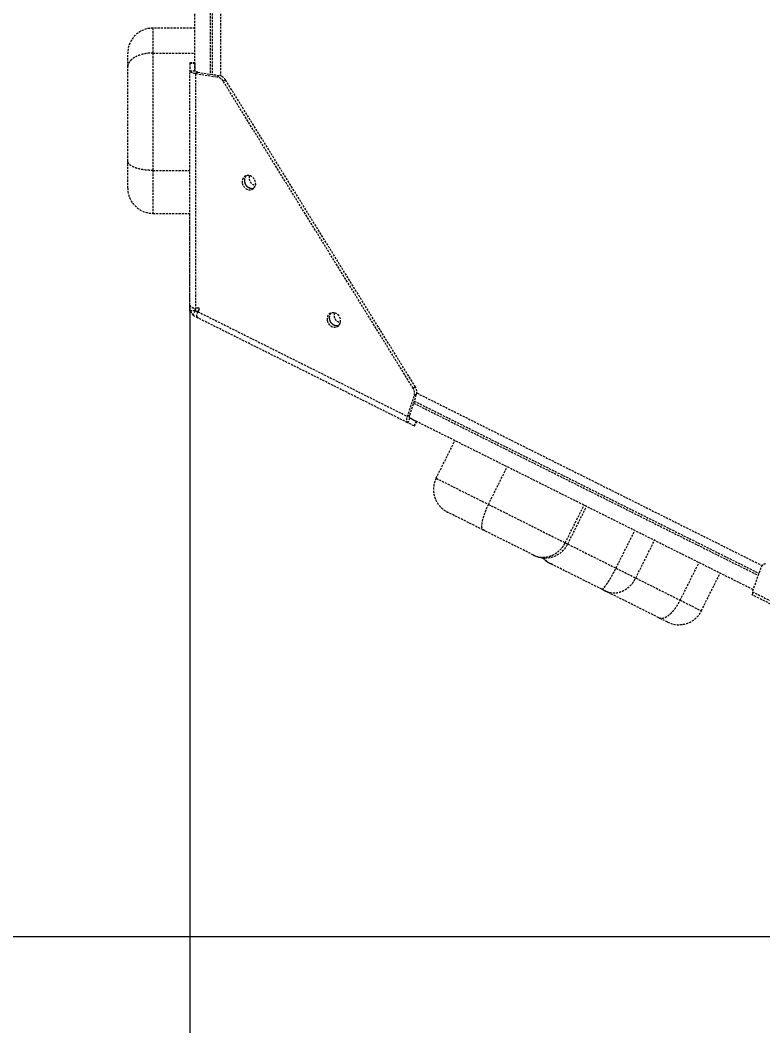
# Model space of a CAD drawing. Header units: millimetres. Extents: x -3485 to 2910, y -2710 to 2433.
# Drawn here: x -1086 to -644, y -611 to -12 of the extents above; entities that cross this region are included whole.
import ezdxf

# ---------------------------------------------------------------- set-up
doc = ezdxf.new("R2010")
doc.units = ezdxf.units.MM
doc.linetypes.add('HIDDEN', pattern=[1.905, 1.27, -0.635])
for name, color, linetype in [('DIKOM_ОБЪЕКТ', 7, 'Continuous'), ('DIKOM_РАЗМЕР_ЗОНА', 7, 'Continuous'), ('DIKOM_РАЗМЕР_ОБЪЕКТА', 7, 'Continuous')]:
    doc.layers.add(name, color=color, linetype=linetype)
doc.styles.add('style1', font='arialbd.ttf', dxfattribs={"width": 0.8})
doc.dimstyles.new('1-50', dxfattribs={"dimtxt": 300, "dimasz": 200, "dimexe": 100, "dimexo": 0, "dimgap": 100, "dimtad": 1, "dimtxsty": 'style1', "dimcen": 200, "dimclrd": 7, "dimclre": 7, "dimclrt": 7, "dimadec": 1, "dimazin": 2, "dimtfac": 1, "dimtmove": 0, "dimatfit": 2, "dimfxl": 0, "dimlwd": 25, "dimlwe": 18, "dimarcsym": 0})

# ---------------------------------------------------------------- blocks, each defined once
blk = doc.blocks.new('*D0')
at = {"layer": 'Defpoints', "color": 0, "transparency": 16777216}
for p in [(-984.73, -181.8), (1408.5, -182.4), (1408.5, -1080.66)]:
    blk.add_point(p, dxfattribs=at)
at = {"layer": 'DIKOM_РАЗМЕР_ОБЪЕКТА', "color": 7, "lineweight": 18, "transparency": 16777216}
for p, q in [((-984.73, -181.8), (-984.73, -1180.66)), ((1408.5, -182.4), (1408.5, -1180.66))]:
    blk.add_line(p, q, dxfattribs=at)
at = {"layer": 'DIKOM_РАЗМЕР_ОБЪЕКТА', "color": 7, "lineweight": 25, "transparency": 16777216}
blk.add_line((-784.73, -1080.66), (1208.5, -1080.66), dxfattribs=at)
at = {"layer": 'DIKOM_РАЗМЕР_ОБЪЕКТА', "color": 7, "transparency": 16777216}
for points in [[(-784.73, -1047.33), (-784.73, -1113.99), (-984.73, -1080.66)], [(1208.5, -1047.33), (1208.5, -1113.99), (1408.5, -1080.66)]]:
    blk.add_solid(points, dxfattribs=at)
at = {"layer": 'DIKOM_РАЗМЕР_ОБЪЕКТА', "color": 7, "transparency": 16777216, "insert": (331.81, -827.49), "char_height": 300, "attachment_point": 5, "style": 'style1'}
blk.add_mtext('{\\fArial|b0|i0|c204|p34;2400}', dxfattribs=at)
blk = doc.blocks.new('*D1')
at = {"layer": 'Defpoints', "color": 0, "transparency": 16777216}
for p in [(945.52, 932.59), (-1315.58, -557.62), (667.32, -557.62)]:
    blk.add_point(p, dxfattribs=at)
at = {"layer": 'DIKOM_РАЗМЕР_ОБЪЕКТА', "color": 7, "lineweight": 18, "transparency": 16777216}
for p, q in [((945.52, 932.59), (-1415.58, 932.59)), ((667.32, -557.62), (-1415.58, -557.62))]:
    blk.add_line(p, q, dxfattribs=at)
at = {"layer": 'DIKOM_РАЗМЕР_ОБЪЕКТА', "color": 7, "lineweight": 25, "transparency": 16777216}
blk.add_line((-1315.58, 732.59), (-1315.58, -357.62), dxfattribs=at)
at = {"layer": 'DIKOM_РАЗМЕР_ОБЪЕКТА', "color": 7, "transparency": 16777216}
for points in [[(-1348.92, 732.59), (-1282.25, 732.59), (-1315.58, 932.59)], [(-1348.92, -357.62), (-1282.25, -357.62), (-1315.58, -557.62)]]:
    blk.add_solid(points, dxfattribs=at)
at = {"layer": 'DIKOM_РАЗМЕР_ОБЪЕКТА', "color": 7, "transparency": 16777216, "insert": (-1568.76, 187.48), "char_height": 300, "attachment_point": 5, "rotation": 90, "style": 'style1'}
blk.add_mtext('{\\fArial|b0|i0|c204|p34;1500}', dxfattribs=at)
blk = doc.blocks.new('*D3')
at = {"layer": 'Defpoints', "color": 0, "transparency": 16777216}
for p in [(1104.7, 2433.05), (-3035.21, -2058.94), (798.95, -2058.94)]:
    blk.add_point(p, dxfattribs=at)
at = {"layer": 'DIKOM_РАЗМЕР_ЗОНА', "color": 7, "lineweight": 18, "transparency": 16777216}
for p, q in [((1104.7, 2433.05), (-3135.21, 2433.05)), ((798.95, -2058.94), (-3135.21, -2058.94))]:
    blk.add_line(p, q, dxfattribs=at)
at = {"layer": 'DIKOM_РАЗМЕР_ЗОНА', "color": 7, "lineweight": 25, "transparency": 16777216}
blk.add_line((-3035.21, 2233.05), (-3035.21, -1858.94), dxfattribs=at)
at = {"layer": 'DIKOM_РАЗМЕР_ЗОНА', "color": 7, "transparency": 16777216}
for points in [[(-3068.54, 2233.05), (-3001.87, 2233.05), (-3035.21, 2433.05)], [(-3068.54, -1858.94), (-3001.87, -1858.94), (-3035.21, -2058.94)]]:
    blk.add_solid(points, dxfattribs=at)
at = {"layer": 'DIKOM_РАЗМЕР_ЗОНА', "color": 7, "transparency": 16777216, "insert": (-3288.38, 360.58), "char_height": 300, "attachment_point": 5, "rotation": 90, "style": 'style1'}
blk.add_mtext('{\\fArial|b0|i0|c204|p34;4500}', dxfattribs=at)

msp = doc.modelspace()

# ---------------------------------------------------------------- linework, layer by layer
at = {"layer": 'DIKOM_ОБЪЕКТ', "color": 7, "linetype": 'HIDDEN', "lineweight": 15}
for p, q in [((-981.733, -42.476), (-981.744, 185.751)), ((-972.743, 184.357), (-972.733, -44.411)), ((-971.482, 184.162), (-971.472, -44.605)), ((-966.507, 183.947), (-966.497, -45.442)), ((-981.735, -16.996), (-1006.735, -16.998)), ((-1006.734, -31.866), (-981.734, -31.865)), ((-984.734, -38.016), (-984.735, -42.448)), ((-981.734, -37.772), (-984.734, -37.772)), ((-981.734, -38.016), (-984.734, -38.016)), ((-981.734, -38.016), (-981.735, -42.448)), ((-984.725, -181.831), (-984.735, -42.448)), ((-984.735, -42.448), (-981.735, -42.448)), ((-981.418, -44.106), (-980.076, -43.277)), ((-981.418, -44.106), (-981.408, -183.489)), ((-981.418, -44.106), (-968.592, -46.087)), ((-980.076, -43.277), (-967.25, -45.258)), ((-968.592, -46.087), (-967.25, -45.258)), ((-963.632, -47.776), (-964.973, -48.606)), ((-850.677, -230.508), (-963.632, -47.776)), ((-852.018, -231.337), (-964.973, -48.606)), ((-1006.731, -101.713), (-984.731, -101.712)), ((-1006.73, -127.233), (-984.729, -127.232)), ((-984.728, -164.99), (-984.73, -127.232)), ((-984.728, -164.99), (-984.726, -164.99)), ((-984.727, -183.375), (-984.728, -169.035)), ((-984.726, -169.035), (-984.728, -169.035)), ((-984.725, -183.541), (-984.727, -183.375)), ((-984.727, -183.384), (-984.727, -183.375)), ((-984.725, -183.375), (-984.727, -183.375)), ((-984.725, -185.181), (-984.725, -181.803)), ((-981.725, -185.181), (-984.725, -185.181)), ((-981.672, -185.266), (-983.014, -187.949)), ((-981.725, -185.181), (-981.725, -183.468)), ((-981.713, -185.177), (-981.725, -185.181)), ((-981.714, -183.469), (-981.713, -185.177)), ((-981.672, -185.266), (-981.661, -185.262)), ((-980.139, -186.032), (-981.672, -185.266)), ((-980.136, -186.025), (-981.661, -185.262)), ((-981.408, -183.489), (-979.993, -183.405)), ((-980.173, -186.004), (-979.312, -184.509)), ((-979.31, -184.51), (-980.018, -185.739)), ((-979.309, -184.507), (-979.312, -184.509)), ((-979.992, -189.459), (-983.014, -187.949)), ((-980.822, -189.044), (-980.822, -189.045)), ((-980.822, -189.045), (-980.017, -189.447)), ((-980.017, -189.447), (-980.822, -189.045)), ((-980.018, -185.739), (-855.345, -248.059)), ((-855.345, -251.768), (-980.017, -189.447)), ((-852.018, -231.337), (-850.677, -230.508)), ((-855.345, -248.059), (-851.383, -235.7)), ((-854.004, -247.23), (-850.041, -234.871)), ((-850.041, -234.871), (-851.383, -235.7)), ((-851.346, -238.939), (-646.433, -341.384)), ((-849.869, -234.115), (-644.443, -336.817)), ((-851.735, -240.155), (-646.864, -342.579)), ((-854.004, -247.23), (-855.345, -248.059)), ((-854.003, -249.084), (-855.345, -251.768)), ((-649.939, -351.104), (-854.027, -249.071)), ((-850.039, -251.065), (-854.003, -249.084)), ((-851.38, -253.748), (-850.039, -251.065)), ((-851.161, -253.858), (-849.82, -251.174)), ((-855.304, -251.788), (-855.784, -251.548)), ((-851.38, -253.748), (-855.345, -251.768)), ((-838.357, -284.855), (-827.178, -262.494)), ((-807.254, -300.405), (-796.075, -278.044)), ((-761.583, -323.238), (-750.404, -300.877)), ((-760.096, -323.982), (-748.916, -301.62)), ((-731.393, -338.331), (-720.214, -315.97)), ((-719.649, -344.203), (-708.47, -321.842)), ((-780.22, -330.691), (-778.925, -331.263)), ((-693.235, -357.408), (-682.055, -335.047)), ((-645.284, -338.199), (-650.38, -352.326)), ((-680.663, -363.694), (-669.484, -341.332)), ((-650.38, -352.326), (-525.354, -414.841)), ((-650.38, -354.239), (-649.615, -352.709)), ((-525.354, -416.754), (-650.38, -354.239))]:
    msp.add_line(p, q, dxfattribs=at)
at = {"layer": 'DIKOM_ОБЪЕКТ', "color": 7, "linetype": 'HIDDEN', "lineweight": 15, "flags": 128}
for points in [[(-1006.735, -16.998), (-1006.735, -17.053), (-1006.735, -17.43), (-1006.735, -18.159), (-1006.735, -19.232), (-1006.734, -20.635), (-1006.734, -22.35), (-1006.734, -24.358), (-1006.734, -26.632), (-1006.734, -29.145), (-1006.734, -31.866)], [(-1021.734, -40.036), (-1021.734, -38.028), (-1021.734, -36.239), (-1021.734, -34.717), (-1021.734, -33.504), (-1021.734, -32.633), (-1021.734, -32.129), (-1021.734, -31.998)], [(-1006.734, -31.866), (-1006.734, -36.48), (-1006.734, -41.311), (-1006.733, -46.336), (-1006.733, -51.53), (-1006.733, -56.87), (-1006.733, -62.33), (-1006.732, -67.885), (-1006.732, -73.508), (-1006.732, -79.172), (-1006.732, -84.852), (-1006.731, -90.519), (-1006.731, -96.149), (-1006.731, -101.713)], [(-1021.731, -96.04), (-1021.731, -91.152), (-1021.732, -86.217), (-1021.732, -81.261), (-1021.732, -76.311), (-1021.732, -71.394), (-1021.732, -66.535), (-1021.733, -61.761), (-1021.733, -57.098), (-1021.733, -52.57), (-1021.733, -48.201), (-1021.733, -44.016), (-1021.734, -40.036)], [(-981.734, -38.727), (-981.734, -38.409), (-981.734, -38.152), (-981.734, -37.959), (-981.734, -37.833), (-981.734, -37.775), (-981.734, -37.787), (-981.734, -37.868), (-981.734, -38.016)], [(-981.418, -44.106), (-982.133, -43.976), (-982.783, -43.816), (-983.355, -43.631), (-983.839, -43.422), (-984.225, -43.196), (-984.507, -42.954), (-984.678, -42.704), (-984.735, -42.448)], [(-980.076, -43.277), (-980.434, -43.212), (-980.759, -43.132), (-981.045, -43.039), (-981.287, -42.935), (-981.48, -42.822), (-981.621, -42.701), (-981.706, -42.575), (-981.735, -42.448)], [(-1021.73, -112.233), (-1021.73, -112.072), (-1021.73, -111.557), (-1021.73, -110.694), (-1021.731, -109.492), (-1021.731, -107.962), (-1021.731, -106.12), (-1021.731, -103.984), (-1021.731, -101.576), (-1021.731, -98.919), (-1021.731, -96.04)], [(-1006.731, -101.713), (-1006.731, -105.529), (-1006.731, -109.115), (-1006.73, -112.443), (-1006.73, -115.486), (-1006.73, -118.22), (-1006.73, -120.623), (-1006.73, -122.676), (-1006.73, -124.363), (-1006.73, -125.67), (-1006.73, -126.587), (-1006.73, -127.107), (-1006.73, -127.233)], [(-953.599, -109.216), (-953.216, -110.423), (-952.544, -111.514), (-951.638, -112.399), (-950.571, -113.008), (-949.43, -113.29), (-948.306, -113.224), (-947.292, -112.814), (-946.469, -112.093), (-945.904, -111.121), (-945.643, -109.975), (-945.707, -108.749), (-946.09, -107.542), (-946.762, -106.452), (-947.668, -105.566), (-948.735, -104.958), (-949.876, -104.675), (-950.999, -104.741), (-952.013, -105.151), (-952.836, -105.872), (-953.401, -106.844), (-953.662, -107.99), (-953.599, -109.216)], [(-984.728, -169.035), (-984.728, -168.447), (-984.728, -167.868), (-984.728, -167.304), (-984.728, -166.765), (-984.728, -166.257), (-984.728, -165.788), (-984.728, -165.363), (-984.728, -164.99)], [(-903.122, -190.874), (-902.739, -192.081), (-902.067, -193.172), (-901.161, -194.057), (-900.094, -194.666), (-898.953, -194.949), (-897.83, -194.882), (-896.815, -194.472), (-895.993, -193.752), (-895.428, -192.779), (-895.166, -191.634), (-895.23, -190.408), (-895.613, -189.2), (-896.285, -188.11), (-897.191, -187.225), (-898.258, -186.616), (-899.399, -186.333), (-900.522, -186.4), (-901.536, -186.81), (-902.359, -187.53), (-902.924, -188.503), (-903.186, -189.648), (-903.122, -190.874)], [(-855.345, -251.768), (-855.548, -251.602), (-855.696, -251.337), (-855.786, -250.977), (-855.816, -250.53), (-855.786, -250.004), (-855.696, -249.409), (-855.548, -248.757), (-855.345, -248.059)], [(-854.003, -249.084), (-854.105, -249.001), (-854.179, -248.869), (-854.224, -248.689), (-854.239, -248.465), (-854.224, -248.202), (-854.179, -247.905), (-854.105, -247.579), (-854.004, -247.23)], [(-850.039, -251.065), (-849.906, -251.131), (-849.834, -251.167), (-849.823, -251.173), (-849.875, -251.147), (-849.988, -251.09), (-850.16, -251.004), (-850.39, -250.889), (-850.674, -250.747)], [(-851.161, -253.858), (-851.175, -253.851), (-851.247, -253.815), (-851.38, -253.748)], [(-838.357, -284.855), (-837.365, -285.351), (-836.028, -286.02), (-834.357, -286.855), (-832.365, -287.851), (-830.068, -288.999), (-827.485, -290.291), (-824.635, -291.715), (-821.542, -293.262), (-818.23, -294.917), (-814.726, -296.669), (-811.058, -298.503), (-807.254, -300.405)], [(-810.48, -315.563), (-813.453, -314.076), (-816.3, -312.653), (-818.992, -311.307), (-821.502, -310.052), (-823.806, -308.9), (-825.88, -307.863), (-827.703, -306.952), (-829.258, -306.174), (-830.529, -305.539), (-831.502, -305.052)], [(-807.254, -300.405), (-803.786, -302.139), (-800.273, -303.895), (-796.745, -305.659), (-793.229, -307.417), (-789.754, -309.154), (-786.348, -310.857), (-783.038, -312.512), (-779.852, -314.105), (-776.814, -315.623), (-773.95, -317.055), (-771.283, -318.389), (-768.834, -319.613), (-766.622, -320.719), (-764.666, -321.696), (-762.982, -322.538), (-761.583, -323.238)], [(-780.526, -330.538), (-781.61, -329.996), (-782.987, -329.308), (-784.64, -328.481), (-786.548, -327.527), (-788.688, -326.457), (-791.033, -325.285), (-793.552, -324.025), (-796.216, -322.694), (-798.99, -321.307), (-801.839, -319.882), (-804.728, -318.438), (-807.62, -316.992), (-810.48, -315.563)], [(-761.583, -323.238), (-760.869, -323.595), (-760.383, -323.838), (-760.132, -323.964), (-760.096, -323.982)], [(-760.096, -323.982), (-758.647, -324.706), (-755.518, -326.27), (-752.255, -327.901), (-748.885, -329.586), (-745.435, -331.311), (-741.932, -333.062), (-738.405, -334.826), (-734.883, -336.587), (-731.393, -338.331)], [(-780.22, -330.691), (-780.243, -330.679), (-780.346, -330.627), (-780.526, -330.538)], [(-770.001, -335.8), (-770.622, -335.489), (-770.928, -335.336), (-770.963, -335.319)], [(-739.79, -350.903), (-742.642, -349.477), (-745.532, -348.033), (-748.424, -346.587), (-751.281, -345.159), (-754.067, -343.766), (-756.748, -342.426), (-759.289, -341.155), (-761.66, -339.97), (-763.829, -338.885), (-765.771, -337.914), (-767.461, -337.07), (-768.876, -336.362), (-770.001, -335.8)], [(-731.393, -338.331), (-729.542, -339.257), (-727.747, -340.154), (-726.035, -341.01), (-724.435, -341.81), (-722.975, -342.54), (-721.676, -343.189), (-720.561, -343.746), (-719.649, -344.203)], [(-719.649, -344.203), (-716.798, -345.628), (-713.798, -347.128), (-710.66, -348.697), (-707.391, -350.331), (-704.004, -352.024), (-700.508, -353.772), (-696.914, -355.569), (-693.235, -357.408)], [(-738.353, -351.622), (-738.368, -351.614), (-738.46, -351.569), (-738.629, -351.484), (-738.865, -351.366), (-739.15, -351.223), (-739.466, -351.065), (-739.79, -350.903)], [(-705.993, -367.8), (-710.574, -365.51), (-715.035, -363.28), (-719.36, -361.117), (-723.534, -359.031), (-727.542, -357.027), (-731.371, -355.112), (-735.007, -353.295), (-738.437, -351.58)], [(-693.235, -357.408), (-690.852, -358.599), (-688.664, -359.693), (-686.697, -360.677), (-684.976, -361.537), (-683.521, -362.265), (-682.351, -362.85), (-681.48, -363.285), (-680.919, -363.566), (-680.674, -363.688), (-680.663, -363.694)], [(-700.787, -370.403), (-700.875, -370.359), (-701.289, -370.152), (-702.032, -369.78), (-703.085, -369.254), (-704.417, -368.588), (-705.993, -367.8)]]:
    msp.add_lwpolyline(points, dxfattribs=at)
at = {"layer": 'DIKOM_ОБЪЕКТ', "color": 7, "linetype": 'HIDDEN', "lineweight": 15}
for centre, radius, start, end in [((-1006.734, -31.998), 15, 90.002526, 180.002526), ((-910.366, -37.928), 74.368, 179.879259, 180.067776), ((-969.547, -51.317), 5.316, 30.659222, 79.650531), ((-968.205, -50.487), 5.316, 30.659222, 79.650531), ((-947.687, -107.745), 4.668, 177.29102, 282.821015), ((-948.394, -107.516), 3.961, 137.186194, 192.701922), ((-948.543, -107.43), 3.808, 136.973539, 181.425555), ((-945.042, -106.117), 4.503, 162.520919, 261.159081), ((-1006.73, -112.233), 15, 180.002526, 270.002526), ((-947.644, -107.762), 4.655, 187.709378, 282.16477), ((-978.727, -183.375), 6, 197.514967, 226.094403), ((-978.727, -183.375), 3, 185.48914, 243.441733), ((-897.21, -189.404), 4.668, 177.291073, 282.820944), ((-897.917, -189.174), 3.961, 137.187332, 192.701969), ((-898.066, -189.089), 3.808, 136.973457, 181.425519), ((-897.168, -189.421), 4.655, 187.70937, 282.164753), ((-894.566, -187.776), 4.503, 162.520399, 261.1596), ((-856.488, -234.216), 5.316, 343.793533, 32.78567), ((-855.147, -233.387), 5.317, 343.795764, 32.783438), ((-773.513, -317.274), 15, 254.426671, 333.437474), ((-764.255, -321.902), 15, 223.256265, 243.437474), ((-641.749, -339.402), 3.735, 101.028391, 161.211519), ((-731.646, -338.205), 15, 243.437474, 248.734882), ((-646.322, -353.191), 3.962, 168.672329, 190.518973), ((-694.08, -356.986), 15, 243.437474, 333.437474)]:
    msp.add_arc(centre, radius, start, end, dxfattribs=at)
for centre, ratio, start_param, end_param in [((-979.993, -184.169), 0.9341396, 5.2358837, 7.3302788), ((-979.995, -184.168), 0.9341131, 5.2362204, 6.8057608)]:
    msp.add_ellipse(centre, major_axis=(0.683, 0.422), ratio=ratio, start_param=start_param, end_param=end_param, dxfattribs=at)
for points, knots in [([(-1006.734, -31.866), (-1007.563, -31.888), (-1009.246, -31.932), (-1011.689, -32.292), (-1014.012, -32.86), (-1016.109, -33.63), (-1017.959, -34.587), (-1019.478, -35.689), (-1020.649, -36.919), (-1021.505, -38.365), (-1021.732, -39.429), (-1021.734, -40.027), (-1021.734, -40.036)], [0, 0, 0, 0, 0.1053845, 0.2138301, 0.319213, 0.4276506, 0.533137, 0.6416637, 0.7474219, 0.8562228, 0.9978493, 1, 1, 1, 1]), ([(-1006.731, -101.713), (-1007.556, -101.698), (-1009.229, -101.668), (-1011.657, -101.429), (-1013.967, -101.05), (-1016.055, -100.534), (-1017.899, -99.89), (-1019.421, -99.141), (-1020.602, -98.295), (-1021.49, -97.269), (-1021.731, -96.496), (-1021.731, -96.045), (-1021.731, -96.04)], [0, 0, 0, 0, 0.1043104, 0.2116554, 0.3159639, 0.4232779, 0.527986, 0.635677, 0.7413941, 0.8501008, 0.9982862, 1, 1, 1, 1]), ([(-984.725, -181.831), (-984.674, -182.097), (-984.579, -182.586), (-983.873, -183.134), (-982.863, -183.451), (-981.918, -183.475), (-981.408, -183.489)], [0, 0, 0, 0, 0.2731888, 0.500018, 0.7304047, 1, 1, 1, 1]), ([(-984.45, -185.181), (-984.27, -185.65), (-983.911, -186.589), (-983.23, -187.329), (-982.889, -187.7)], [0, 0, 0, 0, 0.4997344, 1, 1, 1, 1]), ([(-980.018, -185.739), (-980.233, -186.208), (-980.628, -187.068), (-980.802, -188.112), (-980.633, -188.979), (-980.233, -189.283), (-980.017, -189.447)], [0, 0, 0, 0, 0.273191, 0.5000196, 0.7304031, 1, 1, 1, 1]), ([(-838.357, -284.855), (-838.69, -285.611), (-839.367, -287.144), (-839.872, -289.606), (-839.988, -292.13), (-839.675, -294.62), (-838.946, -297.047), (-837.829, -299.307), (-836.335, -301.374), (-834.292, -303.389), (-832.569, -304.517), (-831.514, -305.046), (-831.502, -305.052)], [0, 0, 0, 0, 0.1043126, 0.2116564, 0.3159649, 0.4232783, 0.527987, 0.6356765, 0.7413941, 0.8501013, 0.9982857, 1, 1, 1, 1]), ([(-807.254, -300.405), (-807.616, -301.153), (-808.351, -302.67), (-809.294, -304.935), (-810.094, -307.137), (-810.707, -309.179), (-811.128, -311.039), (-811.338, -312.632), (-811.335, -313.94), (-811.097, -315), (-810.741, -315.429), (-810.486, -315.559), (-810.48, -315.563)], [0, 0, 0, 0, 0.1057747, 0.2146158, 0.3203874, 0.4292272, 0.535022, 0.6438799, 0.7497294, 0.8586425, 0.9966451, 1, 1, 1, 1]), ([(-780.526, -330.538), (-780.516, -330.543), (-779.643, -330.978), (-777.957, -331.575), (-775.407, -331.906), (-773.055, -331.793), (-770.702, -331.262), (-768.459, -330.338), (-766.346, -329.029), (-764.471, -327.392), (-762.822, -325.458), (-762, -323.985), (-761.583, -323.238)], [0, 0, 0, 0, 0.00168177, 0.14323212, 0.24886343, 0.35755805, 0.46311686, 0.57173472, 0.67727113, 0.78586622, 0.89140236, 1, 1, 1, 1]), ([(-774.568, -332.094), (-774.517, -332.168), (-773.995, -332.922), (-772.529, -334.244), (-770.972, -335.312), (-770.024, -335.788), (-770.001, -335.8)], [0, 0, 0, 0, 0.0454416, 0.460851, 0.987201, 1, 1, 1, 1]), ([(-739.79, -350.903), (-739.79, -350.904), (-739.755, -350.92), (-739.463, -350.82), (-738.793, -350.21), (-738.007, -349.315), (-737.071, -348.076), (-736.03, -346.55), (-734.9, -344.75), (-733.736, -342.758), (-732.545, -340.595), (-731.781, -339.093), (-731.393, -338.331)], [0, 0, 0, 0, 0.00168054, 0.14323207, 0.24886445, 0.35755664, 0.46311755, 0.57173551, 0.67727158, 0.78586653, 0.89140321, 1, 1, 1, 1]), ([(-737.077, -352.167), (-736.961, -352.219), (-736.261, -352.528), (-734.834, -352.879), (-732.741, -353.13), (-730.503, -352.941), (-728.288, -352.343), (-726.188, -351.36), (-724.208, -350.007), (-722.439, -348.345), (-720.864, -346.405), (-720.058, -344.944), (-719.649, -344.203)], [0, 0, 0, 0, 0.0177762, 0.1066395, 0.2176628, 0.3319346, 0.4420098, 0.5552115, 0.6648239, 0.7775859, 0.8871992, 1, 1, 1, 1]), ([(-705.993, -367.8), (-705.986, -367.803), (-705.501, -368.044), (-704.574, -368.253), (-703.094, -368.035), (-701.674, -367.45), (-700.183, -366.486), (-698.687, -365.19), (-697.193, -363.578), (-695.77, -361.722), (-694.415, -359.65), (-693.632, -358.163), (-693.235, -357.408)], [0, 0, 0, 0, 0.0020447, 0.1451478, 0.2509368, 0.3597589, 0.4650843, 0.5734344, 0.6785528, 0.7867083, 0.8918274, 1, 1, 1, 1])]:
    msp.add_open_spline(points, degree=3, knots=knots, dxfattribs=at)

# ---------------------------------------------------------------- dimensions: what is measured, and where the dimension line sits
at = {"layer": 'DIKOM_РАЗМЕР_ЗОНА'}
dim = msp.add_linear_dim(base=(-3035.208, -2058.938), p1=(1104.7, 2433.047), p2=(798.952, -2058.938), angle=90, text='{\\fArial|b0|i0|c204|p34;4500}', dimstyle='1-50', dxfattribs=at)
dim.commit()
dim.dimension.update_dxf_attribs({"geometry": '*D3', "text_midpoint": (-3035.208, 360.58), "dimtype": 160})
at = {"layer": 'DIKOM_РАЗМЕР_ОБЪЕКТА'}
dim = msp.add_linear_dim(base=(-1315.584, -557.62), p1=(945.524, 932.587), p2=(667.323, -557.62), angle=90, text='{\\fArial|b0|i0|c204|p34;1500}', dimstyle='1-50', dxfattribs=at)
dim.commit()
dim.dimension.update_dxf_attribs({"geometry": '*D1', "text_midpoint": (-1315.584, 187.483), "dimtype": 160})
dim = msp.add_linear_dim(base=(1408.501, -1080.661), p1=(-984.725, -181.803), p2=(1408.501, -182.404), text='{\\fArial|b0|i0|c204|p34;2400}', dimstyle='1-50', dxfattribs=at)
dim.commit()
dim.dimension.update_dxf_attribs({"geometry": '*D0', "text_midpoint": (331.814, -1080.661), "dimtype": 160})

doc.saveas('drawing.dxf')
